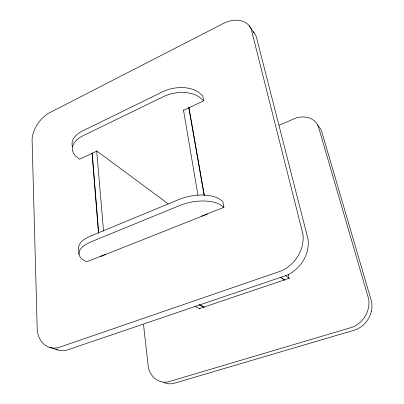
<?xml version="1.0" encoding="UTF-8"?>
<svg xmlns="http://www.w3.org/2000/svg" width="404" height="404" viewBox="0 0 404 404"><rect width="100%" height="100%" fill="white"/><g stroke="black" fill="none" stroke-linecap="round" stroke-linejoin="round"><path stroke-width="0.61" d="M183.709 110.231L203.682 100.833L202.768 96.016L198.51 92.173A28.694 18.14 -9.3 0 0 184.648 87.703C177.26 87.143 169.771 88.436 163.054 91.582L82.199 131.138C77.684 133.451 73.255 137.022 72.175 142.238A27.517 16.195 -3.5 0 0 72.417 146.531M279.119 125.23L295.526 118.21A22.377 17.832 -37.5 0 1 303.631 116.953A22.806 18.18 -37.6 0 1 313.903 120.453A22.382 17.837 -37.5 0 1 318.241 126.063L368.579 298.692A25.356 24.144 -41.7 0 1 368.302 308.621A25.831 24.588 -41.8 0 1 361.009 321.539A25.356 24.144 -41.8 0 1 352.485 327.169L167.938 381.952A23.22 18.968 -71 0 1 160.282 381.482A23.659 19.331 -71 0 1 151.439 374.735A23.215 18.958 -71 0 1 148.303 367.11L143.531 324.654M105.676 254.252L86.628 261.817L82.148 259.146A30.219 13.453 -5.4 0 1 79.123 251.859C80.765 246.829 85.82 244.173 90.334 242.132L180.462 205.212C188.067 202.227 196.243 200.838 204.404 200.995A31.689 15.221 -9.3 0 1 219.448 204.212L223.937 207.303L201.505 216.206M100.566 256.474L207.6 213.994M199.384 308.626L289.067 278.311L288.183 274.503M302.904 234.032L251.253 29.29A27.952 19.427 -41.3 0 0 246.475 23.21A28.482 19.801 -41.4 0 0 234.653 20.235A27.942 19.417 -41.3 0 0 225.129 22.574L48.238 113.443A24.321 15.65 -54 0 0 41.314 119.246A24.796 15.963 -54 0 0 34.042 130.795A24.321 15.65 -54 0 0 32.078 139.133L37.244 330.189A29.219 20.998 -66.3 0 0 40.102 339.411A29.775 21.407 -66.2 0 0 49.551 347.374L57.878 349.94A28.775 20.897 -66.5 0 0 66.519 350.253L287.067 275.185A32.264 28.179 -47.9 0 0 297.723 267.751A32.865 28.689 -47.9 0 0 307.212 251.339A32.264 28.179 -47.8 0 0 308 239.042L256.252 36.517A27.533 19.347 -41.1 0 0 252.975 31.674M195.026 306.308L200.036 308.954M199.586 304.773L204.358 307.343M199.369 304.783L203.808 307.171M167.993 203.656L96.884 151.081L79.543 159.247L75.376 155.843A27.634 16.094 -3.6 0 1 72.473 147.006C73.578 141.794 78.033 138.259 82.552 135.956L163.807 96.485C170.559 93.344 178.078 92.051 185.502 92.592A28.82 18.029 -9.3 0 1 199.414 97.016L203.682 100.833M280.911 277.442L284.406 280.139M281.184 277.477L284.658 280.159M285.305 275.387L289.249 278.502M249.263 25.851L254.268 33.093M223.937 207.303L222.826 201.47L218.352 198.334A31.527 15.397 -9.3 0 0 203.369 195.041C195.243 194.869 187.108 196.248 179.548 199.248L89.91 236.335C85.395 238.39 80.366 241.097 78.765 246.147A30.078 13.615 -5.3 0 0 78.689 248.743L79.048 254.424M188.931 107.439L204.298 195.162M188.734 107.363L204.121 195.299M183.461 109.868L197.92 195.061M96.707 150.844L103.54 231.113M92.193 152.975L98.642 232.734M92.046 153.04L98.515 233.184M302.909 234.032A32.845 28.462 -48 0 1 302.071 246.516A33.456 28.982 -48.1 0 1 292.39 263.221A32.845 28.467 -48.1 0 1 281.563 270.811L58.257 347.667A29.224 21.013 -66.3 0 1 49.551 347.374M57.878 349.94A29.315 21.296 -66.5 0 1 55.964 349.192M317.594 125.493A22.119 17.731 -37.3 0 1 321.448 130.694L371.594 301.662A25.013 23.912 -40.8 0 1 371.332 311.464M371.332 311.464A25.482 24.351 -41 0 1 364.15 324.205A25.013 23.912 -40.9 0 1 355.737 329.75L173.134 383.573A22.937 18.842 -71.4 0 1 165.539 383.103A23.366 19.2 -71.3 0 1 163.812 382.447"/></g></svg>
